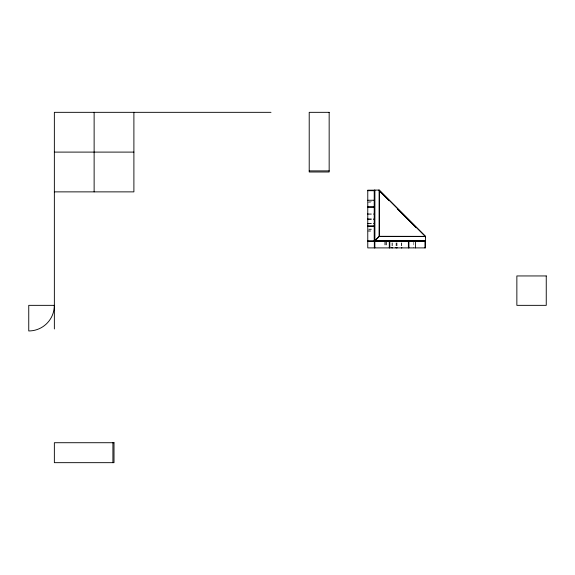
<?xml version="1.0" encoding="UTF-8"?>
<svg xmlns="http://www.w3.org/2000/svg" width="575" height="575" viewBox="0 0 575 575"><rect width="100%" height="100%" fill="white"/><g stroke="black" fill="none" stroke-linecap="round" stroke-linejoin="round"><path stroke-width="0.43" stroke-dasharray="2.88 2.16" d="M368.589 201.473L372.701 201.415M367.77 202.429L372.701 202.429M368.589 213.871L373.11 213.871M368.589 214.245L373.11 214.245M368.589 218.608L373.11 218.608M368.589 219.434L373.11 219.434M368.589 219.607L373.11 219.607M368.589 223.51L373.11 223.51M368.589 223.625L373.11 223.625M368.589 229.073L372.701 229.073M368.589 229.583L372.701 229.583M367.77 230.388L372.701 230.388M367.77 231.409L372.701 231.409M413.238 242.147L413.238 247.897M401.796 242.966L401.796 246.668M401.422 242.966L401.422 246.668M397.016 242.966L397.059 246.668M396.232 242.966L396.232 246.668M396.06 242.966L396.06 246.668M392.157 242.966L392.157 246.668M392.042 242.966L392.042 246.668M386.594 242.147L386.594 246.251M386.084 242.147L386.084 246.251M385.279 242.147L385.279 246.251M384.258 242.147L384.258 246.251"/><path stroke-width="0.86" d="M425.522 240.954L375.065 240.659L379.306 236.418L425.342 236.418L379.306 190.339M374.943 240.594L379.213 236.325L379.306 190.282M270.99 112.333L54.359 112.333L54.359 328.965M54.359 152.102L133.896 152.102M309.213 170.89L329.159 170.89M374.339 247.897L374.347 190.181L367.77 190.181L367.77 247.897L425.486 247.897L425.522 236.382L379.248 190.102L374.303 190.102L374.303 241.191L425.522 241.191M367.77 190.699L374.347 190.699M54.359 191.87L133.896 191.87L133.896 112.333M367.77 200.251L374.347 200.251M367.77 206.763L374.347 206.763M367.77 207.273L374.347 207.273M367.77 213.871L368.18 213.871M373.937 213.871L374.347 213.871M367.77 214.245L368.18 214.245M373.937 214.245L374.347 214.245M367.77 218.651L368.18 218.608M373.937 218.651L374.347 218.608M367.77 219.434L368.18 219.434M373.937 219.434L374.347 219.434M367.77 219.607L368.18 219.607M373.937 219.607L374.347 219.607M367.77 223.51L368.18 223.51M373.937 223.51L374.347 223.51M367.77 223.625L368.18 223.625M373.937 223.625L374.347 223.625M367.77 225.86L374.347 225.86M367.77 226.377L374.347 226.377M425.522 236.382L379.306 236.325L379.248 190.102M367.77 240.81L374.347 240.81M367.77 241.363L425.522 241.32M425.522 241.133L374.893 240.846L374.893 190.102M378.522 190.102L389.095 200.682M397.325 208.905L416.12 227.707M424.35 235.93L425.522 237.101M424.968 241.32L424.968 247.897M415.416 241.32L415.416 247.897M408.904 241.32L408.904 247.897M408.394 241.32L408.394 247.897M401.796 241.32L401.796 241.73M401.796 247.487L401.796 247.897M401.422 241.32L401.422 241.73M401.422 247.487L401.422 247.897M397.016 241.32L397.059 241.73M397.016 247.487L397.059 247.897M396.232 241.32L396.232 241.73M396.232 247.487L396.232 247.897M396.06 241.32L396.06 241.73M396.06 247.487L396.06 247.897M392.157 241.32L392.157 241.73M392.157 247.487L392.157 247.897M392.042 241.32L392.042 241.73M392.042 247.487L392.042 247.897M389.807 241.32L389.807 247.897M389.289 241.32L389.289 247.897M374.857 241.32L374.857 247.897M112.916 442.721L112.916 462.667M94.128 112.333L94.128 191.87M375.367 241.32A1.028 1.028 0 0 1 374.347 240.3M329.159 112.333L309.213 112.333L309.213 171.99L329.159 171.99L329.159 112.333M546.25 275.95L516.86 275.95L516.86 305.347L546.25 305.347L546.25 275.95M54.359 305.347L28.75 305.347L28.75 330.956A25.609 25.609 0 0 0 54.359 305.347M114.008 442.721L54.359 442.721L54.359 462.667L114.008 462.667L114.008 442.721"/></g></svg>
